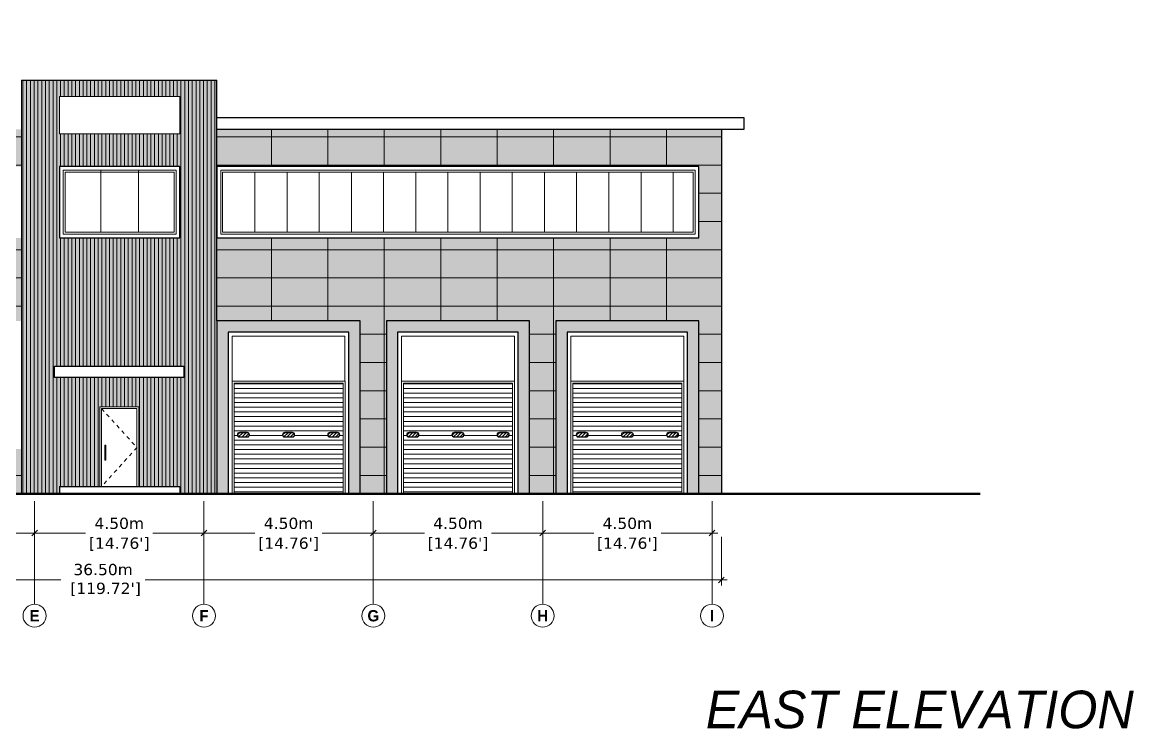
# Model space of a CAD drawing. Header units: metres. Extents: x 587 to 1372, y 780 to 1385.
# Drawn here: x 1250.38 to 1279.91, y 810.76 to 829.55 of the extents above; entities that cross this region are included whole.
import ezdxf
from ezdxf.enums import TextEntityAlignment as Align

# ---------------------------------------------------------------- set-up
doc = ezdxf.new("R2010")
doc.units = ezdxf.units.M
doc.linetypes.add('DASHED', pattern=[0.75, 0.5, -0.25])
doc.layers.get('DEFPOINTS').update_dxf_attribs({"lineweight": 5})
for name, color, linetype, lineweight in [('A-WALLS', 1, 'Continuous', 25), ('E-0 ELEVATION_SECTION', 2, 'Continuous', 50), ('E-1 ELEVATION', 162, 'Continuous', 25), ('E-2 ELEVATION', 140, 'Continuous', 15), ('E-3 ELEVATION', 133, 'Continuous', 9), ('E-4 ELEVATION', 8, 'Continuous', 5), ('E-5 ELEVATION DASHED', 111, 'DASHED', 5), ('ST-GRID DIMS', 7, 'Continuous', 5), ('ST-GRID SYMBOLS', 202, 'Continuous', 5)]:
    doc.layers.add(name, color=color, linetype=linetype, lineweight=lineweight)
doc.layers.add('SP_BUILDINGS_NEW_HATCH', color=9, linetype='Continuous', lineweight=13, true_color=0x808080, transparency=0.5)
doc.styles.add('.LEVEL TEXT', font='GOTHICI.TTF', dxfattribs={"height": 0.3})
doc.styles.add('mg-arial-anno in S dims', font='verdana.ttf', dxfattribs={"height": 0.3})
doc.styles.add('STRUCTURE TEXT', font='GOTHICB.TTF', dxfattribs={"height": 0.125})
doc.dimstyles.new('MGC Dims SMALL', dxfattribs={"dimtxt": 0.3, "dimasz": 0.15, "dimexe": 0.15, "dimexo": 0.15, "dimgap": 0, "dimtad": 0, "dimzin": 0, "dimdsep": 46, "dimtxsty": 'mg-arial-anno in S dims', "dimblk": 'OBLIQUE', "dimcen": 0.15, "dimdle": 0.15, "dimclrd": 256, "dimclre": 256, "dimclrt": 256, "dimadec": 0, "dimazin": 0, "dimtfac": 1, "dimtofl": 0, "dimtmove": 2, "dimatfit": 2, "dimldrblk": 'OPEN90', "dimfxl": 1, "dimtolj": 1, "dimtzin": 0, "dimlwd": -1, "dimlwe": -1, "dimarcsym": 0})

# ---------------------------------------------------------------- blocks, each defined once
blk = doc.blocks.new('GATE DOOR')
h = blk.add_hatch()
h.set_pattern_fill('ANSI31', color=256, scale=1000, angle=135, style=0)
h.set_pattern_definition([(180, (-426965.95, 164310.56), (-2e-14, -125), [])])
h.paths.add_polyline_path([(50, 2950), (2950, 2950), (2950, 0), (50, 0)])
edge = h.paths.add_edge_path(flags=16)
edge.add_line((200, 1640), (400, 1640))
edge.add_arc((400, 1580), 60, 0, 90, ccw=False)
edge.add_line((460, 1580), (460, 1570))
edge.add_arc((400, 1570), 60, -90, 0, ccw=False)
edge.add_line((400, 1510), (200, 1510))
edge.add_arc((200, 1570), 60, 180, 270, ccw=False)
edge.add_line((140, 1570), (140, 1580))
edge.add_arc((200, 1580), 60, 90, 180, ccw=False)
edge = h.paths.add_edge_path(flags=16)
edge.add_line((1400, 1640), (1600, 1640))
edge.add_arc((1600, 1580), 60, 0, 90, ccw=False)
edge.add_line((1660, 1580), (1660, 1570))
edge.add_arc((1600, 1570), 60, -90, 0, ccw=False)
edge.add_line((1600, 1510), (1400, 1510))
edge.add_arc((1400, 1570), 60, 180, 270, ccw=False)
edge.add_line((1340, 1570), (1340, 1580))
edge.add_arc((1400, 1580), 60, 90, 180, ccw=False)
edge = h.paths.add_edge_path(flags=16)
edge.add_line((2600, 1640), (2800, 1640))
edge.add_arc((2800, 1580), 60, 0, 90, ccw=False)
edge.add_line((2860, 1580), (2860, 1570))
edge.add_arc((2800, 1570), 60, -90, 0, ccw=False)
edge.add_line((2800, 1510), (2600, 1510))
edge.add_arc((2600, 1570), 60, 180, 270, ccw=False)
edge.add_line((2540, 1570), (2540, 1580))
edge.add_arc((2600, 1580), 60, 90, 180, ccw=False)
h = blk.add_hatch()
h.set_pattern_fill('ANSI31', color=256, scale=500, style=0)
h.set_pattern_definition([(45, (259856.3, 164310.564), (-44.194174, 44.194174), [])])
edge = h.paths.add_edge_path()
edge.add_line((200, 1630), (400, 1630))
edge.add_arc((400, 1580), 50, 0, 90, ccw=False)
edge.add_line((450, 1580), (450, 1570))
edge.add_arc((400, 1570), 50, -90, 0, ccw=False)
edge.add_line((400, 1520), (200, 1520))
edge.add_arc((200, 1570), 50, 180, 270, ccw=False)
edge.add_line((150, 1570), (150, 1580))
edge.add_arc((200, 1580), 50, 90, 180, ccw=False)
h = blk.add_hatch()
h.set_pattern_fill('ANSI31', color=256, scale=500, style=0)
h.set_pattern_definition([(45, (261056.3, 164310.564), (-44.194174, 44.194174), [])])
edge = h.paths.add_edge_path()
edge.add_line((1400, 1630), (1600, 1630))
edge.add_arc((1600, 1580), 50, 0, 90, ccw=False)
edge.add_line((1650, 1580), (1650, 1570))
edge.add_arc((1600, 1570), 50, -90, 0, ccw=False)
edge.add_line((1600, 1520), (1400, 1520))
edge.add_arc((1400, 1570), 50, 180, 270, ccw=False)
edge.add_line((1350, 1570), (1350, 1580))
edge.add_arc((1400, 1580), 50, 90, 180, ccw=False)
h = blk.add_hatch()
h.set_pattern_fill('ANSI31', color=256, scale=500, style=0)
h.set_pattern_definition([(45, (262256.3, 164310.564), (-44.194174, 44.194174), [])])
edge = h.paths.add_edge_path()
edge.add_line((2600, 1630), (2800, 1630))
edge.add_arc((2800, 1580), 50, 0, 90, ccw=False)
edge.add_line((2850, 1580), (2850, 1570))
edge.add_arc((2800, 1570), 50, -90, 0, ccw=False)
edge.add_line((2800, 1520), (2600, 1520))
edge.add_arc((2600, 1570), 50, 180, 270, ccw=False)
edge.add_line((2550, 1570), (2550, 1580))
edge.add_arc((2600, 1580), 50, 90, 180, ccw=False)
for points in [[(0, 0), (0, 3000), (3000, 3000), (3000, 0)], [(3000, 0), (0, 0)]]:
    blk.add_lwpolyline(points)
blk.add_lwpolyline([(50, 2950), (2950, 2950), (2950, 0), (50, 0)], close=True)
for points in [[(200, 1640), (400, 1640, -0.414214), (460, 1580), (460, 1570, -0.414214), (400, 1510), (200, 1510, -0.414214), (140, 1570), (140, 1580, -0.414214)], [(200, 1630), (400, 1630, -0.414214), (450, 1580), (450, 1570, -0.414214), (400, 1520), (200, 1520, -0.414214), (150, 1570), (150, 1580, -0.414214)], [(1400, 1640), (1600, 1640, -0.414214), (1660, 1580), (1660, 1570, -0.414214), (1600, 1510), (1400, 1510, -0.414214), (1340, 1570), (1340, 1580, -0.414214)], [(1400, 1630), (1600, 1630, -0.414214), (1650, 1580), (1650, 1570, -0.414214), (1600, 1520), (1400, 1520, -0.414214), (1350, 1570), (1350, 1580, -0.414214)], [(2600, 1640), (2800, 1640, -0.414214), (2860, 1580), (2860, 1570, -0.414214), (2800, 1510), (2600, 1510, -0.414214), (2540, 1570), (2540, 1580, -0.414214)], [(2600, 1630), (2800, 1630, -0.414214), (2850, 1580), (2850, 1570, -0.414214), (2800, 1520), (2600, 1520, -0.414214), (2550, 1570), (2550, 1580, -0.414214)]]:
    blk.add_lwpolyline(points, format="xyb", close=True)
blk = doc.blocks.new('*U104')
at = {"ltscale": 0.05}
blk.add_line((0, 12), (0, 99.6), dxfattribs=at)
blk.add_circle((0, 0), 12, dxfattribs=at)
at = {"ltscale": 0.05, "style": 'STRUCTURE TEXT'}
blk.add_attdef('GRID_NO', text='', height=15, dxfattribs=at).set_placement((0, 0), align=Align.MIDDLE)
blk = doc.blocks.new('_Oblique')
at = {"color": 0, "linetype": 'ByBlock', "lineweight": -2}
blk.add_line((-0.5, -0.5), (0.5, 0.5), dxfattribs=at)
blk = doc.blocks.new('*D154')
at = {"layer": 'DEFPOINTS', "color": 0, "transparency": 16777216}
for p in [(1246.21, 816.966), (1250.71, 816.966), (1250.71, 815.966)]:
    blk.add_point(p, dxfattribs=at)
at = {"layer": 'ST-GRID DIMS', "transparency": 16777216}
for p, q in [((1246.21, 816.816), (1246.21, 815.816)), ((1250.71, 816.816), (1250.71, 815.816)), ((1246.06, 815.966), (1247.566, 815.966)), ((1250.86, 815.966), (1249.354, 815.966))]:
    blk.add_line(p, q, dxfattribs=at)
at = {"layer": 'ST-GRID DIMS', "transparency": 16777216, "xscale": 0.15, "yscale": 0.15, "zscale": 0.15, "rotation": 180}
blk.add_blockref('_Oblique', (1246.21, 815.966), dxfattribs=at)
at = {"layer": 'ST-GRID DIMS', "transparency": 16777216, "xscale": 0.15, "yscale": 0.15, "zscale": 0.15}
blk.add_blockref('_Oblique', (1250.71, 815.966), dxfattribs=at)
at = {"layer": 'ST-GRID DIMS', "transparency": 16777216, "char_height": 0.3, "attachment_point": 5, "style": 'mg-arial-anno in S dims'}
for s, insert in [('\\A1;4.50m', (1248.46, 816.222)), ("\\A1;[14.76']", (1248.46, 815.67))]:
    blk.add_mtext(s, dxfattribs=dict(at, insert=insert))
blk = doc.blocks.new('_Open90')
at = {"color": 0, "linetype": 'ByBlock', "lineweight": -2}
for p, q in [((0, 0), (-1, 0)), ((-0.5, 0.5), (0, 0)), ((0, 0), (-0.5, -0.5))]:
    blk.add_line(p, q, dxfattribs=at)
blk = doc.blocks.new('*D155')
at = {"layer": 'DEFPOINTS', "color": 0, "transparency": 16777216}
for p in [(1250.71, 816.966), (1255.21, 816.966), (1255.21, 815.966)]:
    blk.add_point(p, dxfattribs=at)
at = {"layer": 'ST-GRID DIMS', "transparency": 16777216}
for p, q in [((1250.71, 816.816), (1250.71, 815.816)), ((1255.21, 816.816), (1255.21, 815.816)), ((1250.56, 815.966), (1252.066, 815.966)), ((1255.36, 815.966), (1253.854, 815.966))]:
    blk.add_line(p, q, dxfattribs=at)
at = {"layer": 'ST-GRID DIMS', "transparency": 16777216, "xscale": 0.15, "yscale": 0.15, "zscale": 0.15, "rotation": 180}
blk.add_blockref('_Oblique', (1250.71, 815.966), dxfattribs=at)
at = {"layer": 'ST-GRID DIMS', "transparency": 16777216, "xscale": 0.15, "yscale": 0.15, "zscale": 0.15}
blk.add_blockref('_Oblique', (1255.21, 815.966), dxfattribs=at)
at = {"layer": 'ST-GRID DIMS', "transparency": 16777216, "char_height": 0.3, "attachment_point": 5, "style": 'mg-arial-anno in S dims'}
for s, insert in [('\\A1;4.50m', (1252.96, 816.222)), ("\\A1;[14.76']", (1252.96, 815.67))]:
    blk.add_mtext(s, dxfattribs=dict(at, insert=insert))
blk = doc.blocks.new('*D156')
at = {"layer": 'DEFPOINTS', "color": 0, "transparency": 16777216}
for p in [(1255.21, 816.966), (1259.71, 816.966), (1259.71, 815.966)]:
    blk.add_point(p, dxfattribs=at)
at = {"layer": 'ST-GRID DIMS', "transparency": 16777216}
for p, q in [((1255.21, 816.816), (1255.21, 815.816)), ((1259.71, 816.816), (1259.71, 815.816)), ((1255.06, 815.966), (1256.566, 815.966)), ((1259.86, 815.966), (1258.354, 815.966))]:
    blk.add_line(p, q, dxfattribs=at)
at = {"layer": 'ST-GRID DIMS', "transparency": 16777216, "xscale": 0.15, "yscale": 0.15, "zscale": 0.15, "rotation": 180}
blk.add_blockref('_Oblique', (1255.21, 815.966), dxfattribs=at)
at = {"layer": 'ST-GRID DIMS', "transparency": 16777216, "xscale": 0.15, "yscale": 0.15, "zscale": 0.15}
blk.add_blockref('_Oblique', (1259.71, 815.966), dxfattribs=at)
at = {"layer": 'ST-GRID DIMS', "transparency": 16777216, "char_height": 0.3, "attachment_point": 5, "style": 'mg-arial-anno in S dims'}
for s, insert in [('\\A1;4.50m', (1257.46, 816.222)), ("\\A1;[14.76']", (1257.46, 815.67))]:
    blk.add_mtext(s, dxfattribs=dict(at, insert=insert))
blk = doc.blocks.new('*D157')
at = {"layer": 'DEFPOINTS', "color": 0, "transparency": 16777216}
for p in [(1259.71, 816.966), (1264.21, 816.966), (1264.21, 815.966)]:
    blk.add_point(p, dxfattribs=at)
at = {"layer": 'ST-GRID DIMS', "transparency": 16777216}
for p, q in [((1259.71, 816.816), (1259.71, 815.816)), ((1264.21, 816.816), (1264.21, 815.816)), ((1259.56, 815.966), (1261.066, 815.966)), ((1264.36, 815.966), (1262.854, 815.966))]:
    blk.add_line(p, q, dxfattribs=at)
at = {"layer": 'ST-GRID DIMS', "transparency": 16777216, "xscale": 0.15, "yscale": 0.15, "zscale": 0.15, "rotation": 180}
blk.add_blockref('_Oblique', (1259.71, 815.966), dxfattribs=at)
at = {"layer": 'ST-GRID DIMS', "transparency": 16777216, "xscale": 0.15, "yscale": 0.15, "zscale": 0.15}
blk.add_blockref('_Oblique', (1264.21, 815.966), dxfattribs=at)
at = {"layer": 'ST-GRID DIMS', "transparency": 16777216, "char_height": 0.3, "attachment_point": 5, "style": 'mg-arial-anno in S dims'}
for s, insert in [('\\A1;4.50m', (1261.96, 816.222)), ("\\A1;[14.76']", (1261.96, 815.67))]:
    blk.add_mtext(s, dxfattribs=dict(at, insert=insert))
blk = doc.blocks.new('*D158')
at = {"layer": 'DEFPOINTS', "color": 0, "transparency": 16777216}
for p in [(1264.21, 816.966), (1268.71, 816.966), (1268.71, 815.966)]:
    blk.add_point(p, dxfattribs=at)
at = {"layer": 'ST-GRID DIMS', "transparency": 16777216}
for p, q in [((1264.21, 816.816), (1264.21, 815.816)), ((1268.71, 816.816), (1268.71, 815.816)), ((1264.06, 815.966), (1265.566, 815.966)), ((1268.86, 815.966), (1267.354, 815.966))]:
    blk.add_line(p, q, dxfattribs=at)
at = {"layer": 'ST-GRID DIMS', "transparency": 16777216, "xscale": 0.15, "yscale": 0.15, "zscale": 0.15, "rotation": 180}
blk.add_blockref('_Oblique', (1264.21, 815.966), dxfattribs=at)
at = {"layer": 'ST-GRID DIMS', "transparency": 16777216, "xscale": 0.15, "yscale": 0.15, "zscale": 0.15}
blk.add_blockref('_Oblique', (1268.71, 815.966), dxfattribs=at)
at = {"layer": 'ST-GRID DIMS', "transparency": 16777216, "char_height": 0.3, "attachment_point": 5, "style": 'mg-arial-anno in S dims'}
for s, insert in [('\\A1;4.50m', (1266.46, 816.222)), ("\\A1;[14.76']", (1266.46, 815.67))]:
    blk.add_mtext(s, dxfattribs=dict(at, insert=insert))
blk = doc.blocks.new('*D159')
at = {"layer": 'DEFPOINTS', "color": 0, "transparency": 16777216}
for p in [(1232.46, 816.017), (1268.96, 816.017), (1268.96, 814.719)]:
    blk.add_point(p, dxfattribs=at)
at = {"layer": 'ST-GRID DIMS', "transparency": 16777216}
for p, q in [((1232.46, 815.867), (1232.46, 814.569)), ((1268.96, 815.867), (1268.96, 814.569)), ((1232.31, 814.719), (1251.409, 814.719)), ((1269.11, 814.719), (1253.653, 814.719))]:
    blk.add_line(p, q, dxfattribs=at)
at = {"layer": 'ST-GRID DIMS', "transparency": 16777216, "xscale": 0.15, "yscale": 0.15, "zscale": 0.15, "rotation": 180}
blk.add_blockref('_Oblique', (1232.46, 814.719), dxfattribs=at)
at = {"layer": 'ST-GRID DIMS', "transparency": 16777216, "xscale": 0.15, "yscale": 0.15, "zscale": 0.15}
blk.add_blockref('_Oblique', (1268.96, 814.719), dxfattribs=at)
at = {"layer": 'ST-GRID DIMS', "transparency": 16777216, "insert": (1252.531, 814.719), "char_height": 0.3, "attachment_point": 5, "style": 'mg-arial-anno in S dims'}
blk.add_mtext("\\A1;36.50m\\P [119.72']", dxfattribs=at)

msp = doc.modelspace()

# ---------------------------------------------------------------- hatches: boundary and pattern name
at = {"layer": 'E-4 ELEVATION', "transparency": 33554687}
h = msp.add_hatch(dxfattribs=at)
h.set_pattern_fill('_USER', color=256, angle=90, pattern_type=0)
h.set_pattern_definition([(90, (1251.4698, 823.9146), (-1, 6e-17), [])])
h.paths.add_polyline_path([(1254.42, 825.615), (1251.52, 825.615), (1251.52, 823.965), (1254.42, 823.965)])
h = msp.add_hatch(dxfattribs=at)
h.set_pattern_fill('_USER', color=256, scale=0.855, angle=90, pattern_type=0)
h.set_pattern_definition([(90, (1255.7067, 823.9646), (-0.855, 5e-17), [])])
h.paths.add_polyline_path([(1268.21, 825.565), (1255.707, 825.565), (1255.707, 823.965), (1268.21, 823.965)])
at = {"layer": 'SP_BUILDINGS_NEW_HATCH', "transparency": 33554559}
h = msp.add_hatch(color=256, dxfattribs=at)
h.dxf.hatch_style = 1
h.paths.add_polyline_path([(1252.707, 840.237), (1252.707, 844.547), (1235.258, 844.547), (1235.258, 846.547), (1252.707, 846.547), (1252.707, 847.337), (1234.657, 847.337), (1234.657, 837.737), (1252.707, 837.737)])
h.paths.add_polyline_path([(1265.157, 847.337), (1259.107, 847.337), (1259.107, 846.547), (1264.557, 846.547), (1264.557, 844.597), (1259.107, 844.597), (1259.107, 842.187), (1264.557, 842.187), (1264.557, 840.237), (1259.107, 840.237), (1259.107, 837.737), (1265.157, 837.737)])
h.paths.add_polyline_path([(1268.96, 826.705), (1255.557, 826.705), (1255.557, 825.715), (1268.36, 825.715), (1268.36, 823.815), (1255.557, 823.815), (1255.557, 821.605), (1259.357, 821.605), (1259.357, 817.005), (1260.057, 817.005), (1260.057, 821.605), (1263.857, 821.605), (1263.857, 817.005), (1264.56, 817.005), (1264.56, 821.605), (1268.36, 821.605), (1268.36, 817.005), (1268.96, 817.005)])
h.paths.add_polyline_path([(1250.36, 823.807), (1233.06, 823.815), (1233.06, 825.715), (1250.36, 825.707), (1250.36, 826.705), (1232.46, 826.705), (1232.46, 818.215), (1233.06, 818.215), (1233.06, 821.605), (1236.86, 821.605), (1236.86, 818.205), (1233.06, 818.215), (1232.46, 818.215), (1232.46, 817.015), (1235.902, 817.015), (1250.36, 817.011), (1250.36, 818.205), (1246.56, 818.205), (1246.56, 821.605), (1250.36, 821.605)])
h.paths.add_polyline_path([(1245.86, 821.605), (1245.86, 818.205), (1242.06, 818.205), (1242.06, 821.605)], flags=16)
h.paths.add_polyline_path([(1245.46, 821.205), (1245.46, 818.205), (1242.46, 818.205), (1242.46, 821.205)], flags=0)
h.paths.add_polyline_path([(1245.41, 821.155), (1245.41, 818.205), (1242.51, 818.205), (1242.51, 821.155)], flags=0)
h.paths.add_polyline_path([(1245.26, 819.835), (1245.06, 819.835, 0.414214), (1245.01, 819.785, 0.480779), (1245.06, 819.725), (1245.26, 819.725, 0.414214), (1245.31, 819.775, 0.480779)], flags=0)
h.paths.add_polyline_path([(1245.32, 819.785), (1245.32, 819.775, -0.414214), (1245.26, 819.715), (1245.06, 819.715, -0.414214), (1245, 819.775), (1245, 819.785, -0.414214), (1245.06, 819.845), (1245.26, 819.845, -0.414214)], flags=0)
h.paths.add_polyline_path([(1244.06, 819.835), (1243.86, 819.835, 0.414214), (1243.81, 819.785, 0.480779), (1243.86, 819.725), (1244.06, 819.725, 0.414214), (1244.11, 819.775, 0.480779)], flags=0)
h.paths.add_polyline_path([(1244.12, 819.785), (1244.12, 819.775, -0.414214), (1244.06, 819.715), (1243.86, 819.715, -0.414214), (1243.8, 819.775), (1243.8, 819.785, -0.414214), (1243.86, 819.845), (1244.06, 819.845, -0.414214)], flags=0)
h.paths.add_polyline_path([(1242.86, 819.835), (1242.66, 819.835, 0.414214), (1242.61, 819.785, 0.480779), (1242.66, 819.725), (1242.86, 819.725, 0.414214), (1242.91, 819.775, 0.480779)], flags=0)
h.paths.add_polyline_path([(1242.92, 819.785), (1242.92, 819.775, -0.414214), (1242.86, 819.715), (1242.66, 819.715, -0.414214), (1242.6, 819.775), (1242.6, 819.785, -0.414214), (1242.66, 819.845), (1242.86, 819.845, -0.414214)], flags=0)
h.paths.add_polyline_path([(1241.36, 821.605), (1241.36, 818.205), (1237.56, 818.205), (1237.56, 821.605)], flags=16)
h.paths.add_polyline_path([(1240.96, 821.205), (1240.96, 818.205), (1237.96, 818.205), (1237.96, 821.205)], flags=0)
h.paths.add_polyline_path([(1240.91, 821.155), (1240.91, 818.205), (1238.01, 818.205), (1238.01, 821.155)], flags=0)
h.paths.add_polyline_path([(1240.76, 819.835), (1240.56, 819.835, 0.414214), (1240.51, 819.785, 0.480779), (1240.56, 819.725), (1240.76, 819.725, 0.414214), (1240.81, 819.775, 0.480779)], flags=0)
h.paths.add_polyline_path([(1240.82, 819.785), (1240.82, 819.775, -0.414214), (1240.76, 819.715), (1240.56, 819.715, -0.414214), (1240.5, 819.775), (1240.5, 819.785, -0.414214), (1240.56, 819.845), (1240.76, 819.845, -0.414214)], flags=0)
h.paths.add_polyline_path([(1239.56, 819.835), (1239.36, 819.835, 0.414214), (1239.31, 819.785, 0.480779), (1239.36, 819.725), (1239.56, 819.725, 0.414214), (1239.61, 819.775, 0.480779)], flags=0)
h.paths.add_polyline_path([(1239.62, 819.785), (1239.62, 819.775, -0.414214), (1239.56, 819.715), (1239.36, 819.715, -0.414214), (1239.3, 819.775), (1239.3, 819.785, -0.414214), (1239.36, 819.845), (1239.56, 819.845, -0.414214)], flags=0)
h.paths.add_polyline_path([(1238.36, 819.835), (1238.16, 819.835, 0.414214), (1238.11, 819.785, 0.480779), (1238.16, 819.725), (1238.36, 819.725, 0.414214), (1238.41, 819.775, 0.480779)], flags=0)
h.paths.add_polyline_path([(1238.42, 819.785), (1238.42, 819.775, -0.414214), (1238.36, 819.715), (1238.16, 819.715, -0.414214), (1238.1, 819.775), (1238.1, 819.785, -0.414214), (1238.16, 819.845), (1238.36, 819.845, -0.414214)], flags=0)
h = msp.add_hatch(dxfattribs=at)
h.set_pattern_fill('_USER', color=256, scale=0.1, angle=90, pattern_type=0)
h.set_pattern_definition([(90, (0, 0), (-0.1, 6e-18), [])])
h.paths.add_polyline_path([(1255.557, 828.005), (1250.36, 828.005), (1250.36, 817.005), (1251.37, 817.005), (1251.37, 817.205), (1252.44, 817.205), (1252.44, 819.325), (1253.48, 819.325), (1253.48, 817.205), (1254.57, 817.205), (1254.57, 817.005), (1255.557, 817.005)])
h.paths.add_polyline_path([(1251.37, 823.815), (1251.37, 825.715), (1254.57, 825.715), (1254.57, 823.815)], flags=16)
h.paths.add_polyline_path([(1251.47, 823.915), (1251.47, 825.615), (1254.47, 825.615), (1254.47, 823.915)], flags=0)
h.paths.add_polyline_path([(1254.42, 823.965), (1251.52, 823.965), (1251.52, 825.565), (1254.42, 825.565)], flags=0)
h.paths.add_polyline_path([(1254.68, 820.405), (1254.68, 820.105), (1251.24, 820.105), (1251.24, 820.405)], flags=16)
h.paths.add_polyline_path([(1251.37, 826.577), (1251.37, 827.577), (1254.57, 827.577), (1254.57, 826.577)], flags=16)
h.paths.add_polyline_path([(1251.433, 826.665), (1251.433, 827.462), (1254.499, 827.462), (1254.499, 826.665)], flags=0)
at = {"layer": 'SP_BUILDINGS_NEW_HATCH', "true_color": 0xf5260a, "transparency": 33554559}
h = msp.add_hatch(color=20, dxfattribs=at)
h.dxf.hatch_style = 1
h.paths.add_polyline_path([(1255.557, 828.005), (1250.36, 828.005), (1250.36, 820.405), (1250.36, 817.005), (1251.37, 817.005), (1251.37, 817.205), (1252.44, 817.205), (1252.44, 819.325), (1253.48, 819.325), (1253.48, 817.205), (1254.57, 817.205), (1254.57, 817.005), (1255.557, 817.005)])
h.paths.add_polyline_path([(1254.68, 820.405), (1254.68, 820.105), (1251.24, 820.105), (1251.24, 820.405)], flags=16)
h.paths.add_polyline_path([(1251.37, 823.815), (1251.37, 825.715), (1254.57, 825.715), (1254.57, 823.815)], flags=16)
h.paths.add_polyline_path([(1251.47, 823.915), (1251.47, 825.615), (1254.47, 825.615), (1254.47, 823.915)], flags=0)
h.paths.add_polyline_path([(1251.52, 823.965), (1251.52, 825.565), (1254.42, 825.565), (1254.42, 823.965)], flags=0)
h.paths.add_polyline_path([(1251.37, 826.577), (1251.37, 827.577), (1254.57, 827.577), (1254.57, 826.577)], flags=16)
h.paths.add_polyline_path([(1251.433, 826.665), (1251.433, 827.462), (1254.499, 827.462), (1254.499, 826.665)], flags=0)
at = {"layer": 'SP_BUILDINGS_NEW_HATCH', "transparency": 33554559}
h = msp.add_hatch(dxfattribs=at)
h.set_pattern_fill('_USER', color=256, scale=1.5, angle=90, pattern_type=0)
h.set_pattern_definition([(90, (0, 0), (-1.5, 9e-17), [])])
h.paths.add_polyline_path([(1250.36, 823.807), (1233.06, 823.815), (1233.06, 825.715), (1250.36, 825.707), (1250.36, 826.705), (1232.46, 826.705), (1232.46, 818.215), (1233.06, 818.215), (1233.06, 821.605), (1236.86, 821.605), (1236.86, 818.205), (1236.46, 818.206), (1236.46, 818.205), (1233.46, 818.205), (1232.46, 818.206), (1232.46, 817.015), (1235.902, 817.015), (1250.36, 817.011), (1250.36, 818.205), (1246.56, 818.205), (1246.56, 821.605), (1250.36, 821.605)])
h.paths.add_polyline_path([(1241.36, 821.605), (1241.36, 818.205), (1237.56, 818.205), (1237.56, 821.605)], flags=16)
h.paths.add_polyline_path([(1240.96, 821.205), (1240.96, 818.205), (1237.96, 818.205), (1237.96, 821.205)], flags=0)
h.paths.add_polyline_path([(1240.91, 821.155), (1240.91, 818.205), (1238.01, 818.205), (1238.01, 821.155)], flags=0)
h.paths.add_polyline_path([(1238.36, 819.835), (1238.16, 819.835, 0.414214), (1238.11, 819.785, 0.480779), (1238.16, 819.725), (1238.36, 819.725, 0.414214), (1238.41, 819.775, 0.480779)], flags=0)
h.paths.add_polyline_path([(1238.16, 819.845), (1238.36, 819.845, -0.414214), (1238.42, 819.785), (1238.42, 819.775, -0.414214), (1238.36, 819.715), (1238.16, 819.715, -0.414214), (1238.1, 819.775), (1238.1, 819.785, -0.414214)], flags=0)
h.paths.add_polyline_path([(1239.56, 819.835), (1239.36, 819.835, 0.414214), (1239.31, 819.785, 0.480779), (1239.36, 819.725), (1239.56, 819.725, 0.414214), (1239.61, 819.775, 0.480779)], flags=0)
h.paths.add_polyline_path([(1239.36, 819.845), (1239.56, 819.845, -0.414214), (1239.62, 819.785), (1239.62, 819.775, -0.414214), (1239.56, 819.715), (1239.36, 819.715, -0.414214), (1239.3, 819.775), (1239.3, 819.785, -0.414214)], flags=0)
h.paths.add_polyline_path([(1240.76, 819.835), (1240.56, 819.835, 0.414214), (1240.51, 819.785, 0.480779), (1240.56, 819.725), (1240.76, 819.725, 0.414214), (1240.81, 819.775, 0.480779)], flags=0)
h.paths.add_polyline_path([(1240.56, 819.845), (1240.76, 819.845, -0.414214), (1240.82, 819.785), (1240.82, 819.775, -0.414214), (1240.76, 819.715), (1240.56, 819.715, -0.414214), (1240.5, 819.775), (1240.5, 819.785, -0.414214)], flags=0)
h.paths.add_polyline_path([(1242.06, 821.605), (1245.86, 821.605), (1245.86, 818.205), (1242.06, 818.205)], flags=16)
h.paths.add_polyline_path([(1242.46, 821.205), (1245.46, 821.205), (1245.46, 818.205), (1242.46, 818.205)], flags=0)
h.paths.add_polyline_path([(1242.51, 821.155), (1245.41, 821.155), (1245.41, 818.205), (1242.51, 818.205)], flags=0)
h.paths.add_polyline_path([(1242.86, 819.835), (1242.66, 819.835, 0.414214), (1242.61, 819.785, 0.480779), (1242.66, 819.725), (1242.86, 819.725, 0.414214), (1242.91, 819.775, 0.480779)], flags=0)
h.paths.add_polyline_path([(1242.66, 819.845), (1242.86, 819.845, -0.414214), (1242.92, 819.785), (1242.92, 819.775, -0.414214), (1242.86, 819.715), (1242.66, 819.715, -0.414214), (1242.6, 819.775), (1242.6, 819.785, -0.414214)], flags=0)
h.paths.add_polyline_path([(1244.06, 819.835), (1243.86, 819.835, 0.414214), (1243.81, 819.785, 0.480779), (1243.86, 819.725), (1244.06, 819.725, 0.414214), (1244.11, 819.775, 0.480779)], flags=0)
h.paths.add_polyline_path([(1243.86, 819.845), (1244.06, 819.845, -0.414214), (1244.12, 819.785), (1244.12, 819.775, -0.414214), (1244.06, 819.715), (1243.86, 819.715, -0.414214), (1243.8, 819.775), (1243.8, 819.785, -0.414214)], flags=0)
h.paths.add_polyline_path([(1245.26, 819.835), (1245.06, 819.835, 0.414214), (1245.01, 819.785, 0.480779), (1245.06, 819.725), (1245.26, 819.725, 0.414214), (1245.31, 819.775, 0.480779)], flags=0)
h.paths.add_polyline_path([(1245, 819.785, -0.414214), (1245.06, 819.845), (1245.26, 819.845, -0.414214), (1245.32, 819.785), (1245.32, 819.775, -0.414214), (1245.26, 819.715), (1245.06, 819.715, -0.414214), (1245, 819.775)], flags=0)
h.paths.add_polyline_path([(1268.96, 826.705), (1255.557, 826.705), (1255.557, 825.715), (1268.36, 825.715), (1268.36, 823.815), (1255.557, 823.815), (1255.557, 821.605), (1259.357, 821.605), (1259.357, 817.005), (1260.057, 817.005), (1260.057, 821.605), (1263.857, 821.605), (1263.857, 817.005), (1264.56, 817.005), (1264.56, 821.605), (1268.36, 821.605), (1268.36, 817.005), (1268.96, 817.005)])
h = msp.add_hatch(dxfattribs=at)
h.set_pattern_fill('_USER', color=256, scale=0.75, pattern_type=0)
h.set_pattern_definition([(0, (0, 0), (0, 0.75), [])])
h.paths.add_polyline_path([(1250.36, 823.807), (1233.06, 823.815), (1233.06, 825.715), (1250.36, 825.707), (1250.36, 826.705), (1232.46, 826.705), (1232.46, 818.215), (1233.06, 818.215), (1233.06, 821.605), (1236.86, 821.605), (1236.86, 818.205), (1236.46, 818.206), (1236.46, 818.205), (1233.46, 818.205), (1232.46, 818.206), (1232.46, 817.015), (1235.902, 817.015), (1250.36, 817.011), (1250.36, 818.205), (1246.56, 818.205), (1246.56, 821.605), (1250.36, 821.605)])
h.paths.add_polyline_path([(1245.86, 821.605), (1245.86, 818.205), (1242.06, 818.205), (1242.06, 821.605)], flags=16)
h.paths.add_polyline_path([(1245.46, 821.205), (1245.46, 818.205), (1242.46, 818.205), (1242.46, 821.205)], flags=0)
h.paths.add_polyline_path([(1245.41, 821.155), (1245.41, 818.205), (1242.51, 818.205), (1242.51, 821.155)], flags=0)
h.paths.add_polyline_path([(1245.26, 819.835), (1245.06, 819.835, 0.414214), (1245.01, 819.785, 0.480779), (1245.06, 819.725), (1245.26, 819.725, 0.414214), (1245.31, 819.775, 0.480779)], flags=0)
h.paths.add_polyline_path([(1245.32, 819.785), (1245.32, 819.775, -0.414214), (1245.26, 819.715), (1245.06, 819.715, -0.414214), (1245, 819.775), (1245, 819.785, -0.414214), (1245.06, 819.845), (1245.26, 819.845, -0.414214)], flags=0)
h.paths.add_polyline_path([(1244.06, 819.835), (1243.86, 819.835, 0.414214), (1243.81, 819.785, 0.480779), (1243.86, 819.725), (1244.06, 819.725, 0.414214), (1244.11, 819.775, 0.480779)], flags=0)
h.paths.add_polyline_path([(1244.12, 819.785), (1244.12, 819.775, -0.414214), (1244.06, 819.715), (1243.86, 819.715, -0.414214), (1243.8, 819.775), (1243.8, 819.785, -0.414214), (1243.86, 819.845), (1244.06, 819.845, -0.414214)], flags=0)
h.paths.add_polyline_path([(1242.86, 819.835), (1242.66, 819.835, 0.414214), (1242.61, 819.785, 0.480779), (1242.66, 819.725), (1242.86, 819.725, 0.414214), (1242.91, 819.775, 0.480779)], flags=0)
h.paths.add_polyline_path([(1242.92, 819.785), (1242.92, 819.775, -0.414214), (1242.86, 819.715), (1242.66, 819.715, -0.414214), (1242.6, 819.775), (1242.6, 819.785, -0.414214), (1242.66, 819.845), (1242.86, 819.845, -0.414214)], flags=0)
h.paths.add_polyline_path([(1241.36, 821.605), (1241.36, 818.205), (1237.56, 818.205), (1237.56, 821.605)], flags=16)
h.paths.add_polyline_path([(1240.96, 821.205), (1240.96, 818.205), (1237.96, 818.205), (1237.96, 821.205)], flags=0)
h.paths.add_polyline_path([(1240.91, 821.155), (1240.91, 818.205), (1238.01, 818.205), (1238.01, 821.155)], flags=0)
h.paths.add_polyline_path([(1240.76, 819.835), (1240.56, 819.835, 0.414214), (1240.51, 819.785, 0.480779), (1240.56, 819.725), (1240.76, 819.725, 0.414214), (1240.81, 819.775, 0.480779)], flags=0)
h.paths.add_polyline_path([(1240.82, 819.785), (1240.82, 819.775, -0.414214), (1240.76, 819.715), (1240.56, 819.715, -0.414214), (1240.5, 819.775), (1240.5, 819.785, -0.414214), (1240.56, 819.845), (1240.76, 819.845, -0.414214)], flags=0)
h.paths.add_polyline_path([(1239.56, 819.835), (1239.36, 819.835, 0.414214), (1239.31, 819.785, 0.480779), (1239.36, 819.725), (1239.56, 819.725, 0.414214), (1239.61, 819.775, 0.480779)], flags=0)
h.paths.add_polyline_path([(1239.62, 819.785), (1239.62, 819.775, -0.414214), (1239.56, 819.715), (1239.36, 819.715, -0.414214), (1239.3, 819.775), (1239.3, 819.785, -0.414214), (1239.36, 819.845), (1239.56, 819.845, -0.414214)], flags=0)
h.paths.add_polyline_path([(1238.36, 819.835), (1238.16, 819.835, 0.414214), (1238.11, 819.785, 0.480779), (1238.16, 819.725), (1238.36, 819.725, 0.414214), (1238.41, 819.775, 0.480779)], flags=0)
h.paths.add_polyline_path([(1238.42, 819.785), (1238.42, 819.775, -0.414214), (1238.36, 819.715), (1238.16, 819.715, -0.414214), (1238.1, 819.775), (1238.1, 819.785, -0.414214), (1238.16, 819.845), (1238.36, 819.845, -0.414214)], flags=0)
h.paths.add_polyline_path([(1268.96, 826.705), (1255.557, 826.705), (1255.557, 825.715), (1268.36, 825.715), (1268.36, 823.815), (1255.557, 823.815), (1255.557, 821.605), (1259.357, 821.605), (1259.357, 817.005), (1260.057, 817.005), (1260.057, 821.605), (1263.857, 821.605), (1263.857, 817.005), (1264.56, 817.005), (1264.56, 821.605), (1268.36, 821.605), (1268.36, 817.005), (1268.96, 817.005)])
at = {"layer": 'SP_BUILDINGS_NEW_HATCH', "true_color": 0x383839, "transparency": 33554623}
h = msp.add_hatch(color=250, dxfattribs=at)
h.dxf.hatch_style = 1
h.paths.add_polyline_path([(1259.357, 821.605), (1255.557, 821.605), (1255.557, 817.005), (1255.857, 817.005), (1255.857, 821.305), (1259.057, 821.305), (1259.057, 817.005), (1259.357, 817.005)])
h = msp.add_hatch(color=250, dxfattribs=at)
h.dxf.hatch_style = 1
h.paths.add_polyline_path([(1263.857, 821.605), (1260.057, 821.605), (1260.057, 817.005), (1260.357, 817.005), (1260.357, 821.305), (1263.557, 821.305), (1263.557, 817.005), (1263.857, 817.005)])
h = msp.add_hatch(color=250, dxfattribs=at)
h.dxf.hatch_style = 1
h.paths.add_polyline_path([(1268.36, 821.605), (1264.56, 821.605), (1264.56, 817.005), (1264.86, 817.005), (1264.86, 821.305), (1268.06, 821.305), (1268.06, 817.005), (1268.36, 817.005)])

# ---------------------------------------------------------------- linework, layer by layer
at = {"layer": 'A-WALLS'}
for p in [(1250.36, 828.005), (1255.557, 821.605)]:
    msp.add_line(p, (1255.557, 828.005), dxfattribs=at)
at = {"layer": 'E-0 ELEVATION_SECTION'}
msp.add_line((1219.574, 817.005), (1275.835, 817.005), dxfattribs=at)
at = {"layer": 'E-1 ELEVATION'}
for p, q in [((1268.96, 826.705), (1268.96, 817.005)), ((1251.24, 820.405), (1254.68, 820.405)), ((1251.24, 820.105), (1251.24, 820.405)), ((1254.68, 820.405), (1254.68, 820.105)), ((1254.68, 820.105), (1251.24, 820.105)), ((1251.37, 817.205), (1251.37, 817.005))]:
    msp.add_line(p, q, dxfattribs=at)
for points in [[(1255.557, 826.705), (1269.56, 826.705), (1269.56, 827.005), (1255.557, 827.005)], [(1259.357, 817.005), (1259.357, 821.605), (1255.557, 821.605), (1255.557, 817.005)], [(1263.857, 817.005), (1263.857, 821.605), (1260.057, 821.605), (1260.057, 817.005)], [(1268.36, 817.005), (1268.36, 821.605), (1264.56, 821.605), (1264.56, 817.005)], [(1259.057, 817.005), (1259.057, 821.305), (1255.857, 821.305), (1255.857, 817.005)], [(1263.557, 817.005), (1263.557, 821.305), (1260.357, 821.305), (1260.357, 817.005)], [(1268.06, 817.005), (1268.06, 821.305), (1264.86, 821.305), (1264.86, 817.005)], [(1251.37, 817.205), (1253.48, 817.205), (1254.57, 817.205), (1254.57, 817.005)]]:
    msp.add_lwpolyline(points, dxfattribs=at)
for points in [[(1251.37, 823.815), (1254.57, 823.815), (1254.57, 825.715), (1251.37, 825.715)], [(1255.557, 823.815), (1268.36, 823.815), (1268.36, 825.715), (1255.557, 825.715)], [(1255.557, 823.815), (1268.36, 823.815), (1268.36, 825.715), (1255.557, 825.715)]]:
    msp.add_lwpolyline(points, close=True, dxfattribs=at)
at = {"layer": 'E-2 ELEVATION'}
for points in [[(1251.37, 826.577), (1254.57, 826.577), (1254.57, 827.577), (1251.37, 827.577), (1251.37, 826.577)], [(1252.44, 817.205), (1252.44, 819.325), (1253.48, 819.325), (1253.48, 817.205)], [(1252.49, 817.205), (1252.49, 819.275), (1253.43, 819.275), (1253.43, 817.205)]]:
    msp.add_lwpolyline(points, dxfattribs=at)
for points in [[(1251.47, 823.915), (1254.47, 823.915), (1254.47, 825.615), (1251.47, 825.615)], [(1251.52, 823.965), (1254.42, 823.965), (1254.42, 825.565), (1251.52, 825.565)], [(1255.657, 823.915), (1268.26, 823.915), (1268.26, 825.615), (1255.657, 825.615)], [(1255.707, 823.965), (1268.21, 823.965), (1268.21, 825.565), (1255.707, 825.565)], [(1252.58, 818.305), (1252.58, 817.905), (1252.6, 817.905), (1252.6, 818.305)]]:
    msp.add_lwpolyline(points, close=True, dxfattribs=at)
at = {"layer": 'E-3 ELEVATION'}
for points in [[(1258.957, 820.005), (1258.957, 821.205), (1255.957, 821.205), (1255.957, 820.005)], [(1263.457, 820.005), (1263.457, 821.205), (1260.457, 821.205), (1260.457, 820.005)], [(1267.96, 820.005), (1267.96, 821.205), (1264.96, 821.205), (1264.96, 820.005)]]:
    msp.add_lwpolyline(points, dxfattribs=at)
at = {"layer": 'E-5 ELEVATION DASHED', "ltscale": 0.1}
for p, q in [((1252.49, 819.275), (1253.43, 818.24)), ((1253.43, 818.24), (1252.49, 817.205))]:
    msp.add_line(p, q, dxfattribs=at)
at = {"layer": 'SP_BUILDINGS_NEW_HATCH'}
msp.add_lwpolyline([(1250.36, 817.005), (1255.557, 817.005), (1255.557, 828.005), (1250.36, 828.005)], close=True, dxfattribs=at)

# ---------------------------------------------------------------- block references
at = {"layer": 'E-3 ELEVATION', "xscale": 0.001, "yscale": 0.001, "zscale": 0.001}
for p in [(1255.96, 817.005), (1260.46, 817.005), (1264.96, 817.005)]:
    msp.add_blockref('GATE DOOR', p, dxfattribs=at)
at = {"layer": 'ST-GRID SYMBOLS'}
ref = msp.add_blockref('*U104', (1250.71, 813.767), dxfattribs=dict(at, xscale=0.0254, yscale=0.0254, zscale=0.0254))
ref.add_attrib('GRID_NO', 'E', dxfattribs={"layer": '0', "ltscale": 0.05, "height": 0.3, "style": 'STRUCTURE TEXT'}).set_placement((1250.71, 813.767), align=Align.MIDDLE_CENTER)
ref = msp.add_blockref('*U104', (1255.21, 813.767), dxfattribs=dict(at, xscale=0.0254, yscale=0.0254, zscale=0.0254))
ref.add_attrib('GRID_NO', 'F', dxfattribs={"layer": '0', "ltscale": 0.05, "height": 0.3, "style": 'STRUCTURE TEXT'}).set_placement((1255.21, 813.767), align=Align.MIDDLE_CENTER)
ref = msp.add_blockref('*U104', (1259.71, 813.767), dxfattribs=dict(at, xscale=0.0254, yscale=0.0254, zscale=0.0254))
ref.add_attrib('GRID_NO', 'G', dxfattribs={"layer": '0', "ltscale": 0.05, "height": 0.3, "style": 'STRUCTURE TEXT'}).set_placement((1259.71, 813.767), align=Align.MIDDLE_CENTER)
ref = msp.add_blockref('*U104', (1264.21, 813.767), dxfattribs=dict(at, xscale=0.0254, yscale=0.0254, zscale=0.0254))
ref.add_attrib('GRID_NO', 'H', dxfattribs={"layer": '0', "ltscale": 0.05, "height": 0.3, "style": 'STRUCTURE TEXT'}).set_placement((1264.21, 813.767), align=Align.MIDDLE_CENTER)
ref = msp.add_blockref('*U104', (1268.71, 813.767), dxfattribs=dict(at, xscale=0.0254, yscale=0.0254, zscale=0.0254))
ref.add_attrib('GRID_NO', 'I', dxfattribs={"layer": '0', "ltscale": 0.05, "height": 0.3, "style": 'STRUCTURE TEXT'}).set_placement((1268.71, 813.767), align=Align.MIDDLE_CENTER)

# ---------------------------------------------------------------- texts
at = {"layer": 'E-1 ELEVATION', "style": '.LEVEL TEXT'}
msp.add_text('EAST ELEVATION', height=1, dxfattribs=at).set_placement((1268.544, 810.775))

# ---------------------------------------------------------------- dimensions: what is measured, and where the dimension line sits
at = {"layer": 'ST-GRID DIMS'}
for base, p1, p2, picture, middle in [((1250.71, 815.966), (1246.21, 816.966), (1250.71, 816.966), '*D154', (1248.46, 815.966)), ((1255.21, 815.966), (1250.71, 816.966), (1255.21, 816.966), '*D155', (1252.96, 815.966)), ((1259.71, 815.966), (1255.21, 816.966), (1259.71, 816.966), '*D156', (1257.46, 815.966)), ((1264.21, 815.966), (1259.71, 816.966), (1264.21, 816.966), '*D157', (1261.96, 815.966)), ((1268.71, 815.966), (1264.21, 816.966), (1268.71, 816.966), '*D158', (1266.46, 815.966))]:
    dim = msp.add_linear_dim(base=base, p1=p1, p2=p2, angle=180, dimstyle='MGC Dims SMALL', override={"dimgap": 0.1, "dimpost": 'm\\X'}, dxfattribs=at)
    dim.commit()
    dim.dimension.update_dxf_attribs({"geometry": picture, "text_midpoint": middle})
dim = msp.add_linear_dim(base=(1268.96, 814.719), p1=(1232.46, 816.017), p2=(1268.96, 816.017), angle=0, dimstyle='MGC Dims SMALL', override={"dimgap": 0.1, "dimpost": 'm\\X'}, dxfattribs=at)
dim.commit()
dim.dimension.update_dxf_attribs({"geometry": '*D159', "text_midpoint": (1252.531, 814.719), "dimtype": 161})

doc.saveas('drawing.dxf')
